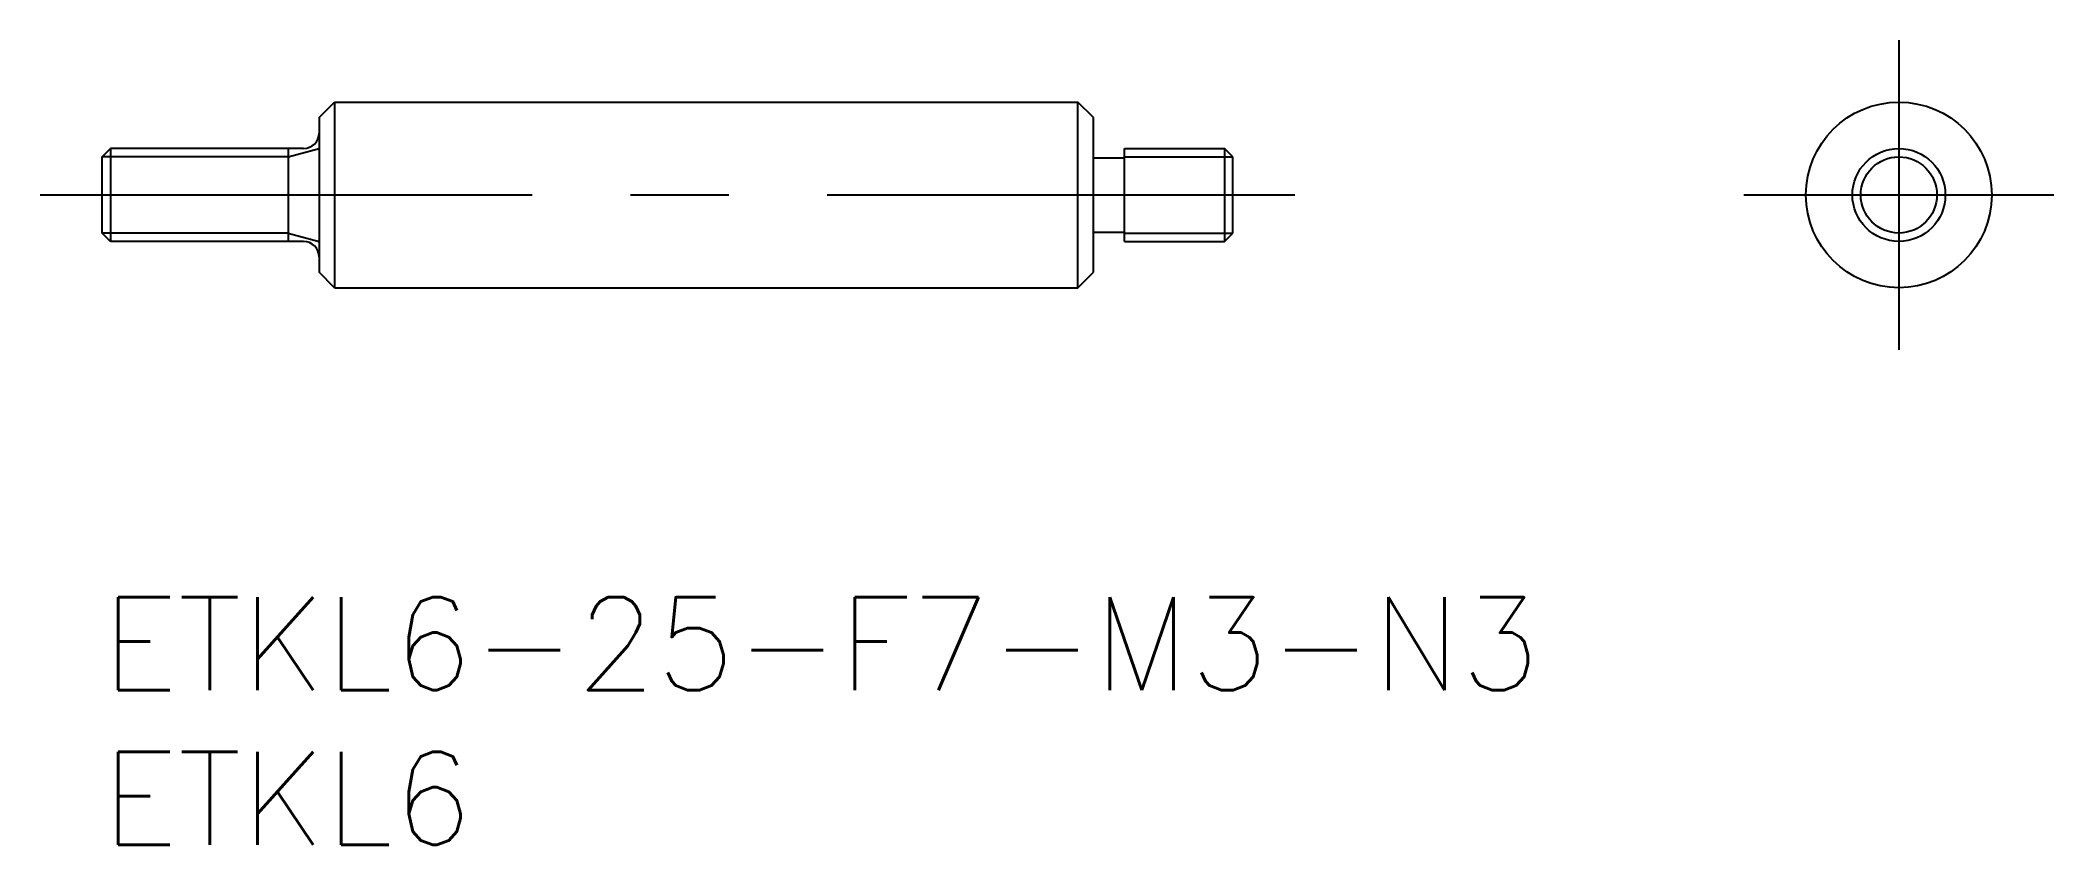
# Model space of a CAD drawing. Extents: x -2 to 63, y -8 to 18.
import ezdxf

# ---------------------------------------------------------------- set-up
doc = ezdxf.new("R2010")
doc.units = 0
doc.header["$LTSCALE"] = 0.5
doc.linetypes.add('CENTER', pattern=[50.8, 31.75, -6.35, 6.35, -6.35])
for name, color, linetype in [('MSM_CENTER', 1, 'CENTER'), ('MSM_CONTINUOUS', 7, 'CONTINUOUS'), ('MSM_NARROW', 5, 'CONTINUOUS'), ('MSM_PART_NUMBER', 7, 'CONTINUOUS')]:
    doc.layers.add(name, color=color, linetype=linetype)
doc.styles.get("Standard").update_dxf_attribs({"font": 'txt.shx', "height": 3, "bigfont": 'bigfont.shx'})

# ---------------------------------------------------------------- blocks, each defined once
blk = doc.blocks.new('*U4')
at = {"layer": 'MSM_PART_NUMBER'}
blk.add_text('ETKL6-25-F7-M3-N3', height=3, dxfattribs=at).set_placement((0, -3))
blk = doc.blocks.new('*U5')
at = {"layer": 'MSM_PART_NUMBER'}
blk.add_text('ETKL6', height=3, dxfattribs=at).set_placement((0, -8))

msp = doc.modelspace()

# ---------------------------------------------------------------- linework, layer by layer
at = {"layer": 'MSM_CENTER'}
for p, q in [((58.001, 18), (58.001, 8)), ((-2, 13), (38.5, 13)), ((53.001, 13), (63.001, 13))]:
    msp.add_line(p, q, dxfattribs=at)
at = {"layer": 'MSM_CONTINUOUS'}
for p, q in [((7, 15.5), (7.5, 16)), ((7.5, 16), (31.5, 16)), ((7.5, 16), (7.5, 10)), ((32, 15.5), (31.5, 16)), ((31.5, 10), (31.5, 16)), ((7, 15.5), (7, 10.5)), ((32, 10.5), (32, 15.5)), ((0, 14.229), (0.271, 14.5)), ((0.271, 14.5), (0.271, 11.5)), ((6.5, 14.5), (0.271, 14.5)), ((6, 14.5), (6, 11.5)), ((33, 14.5), (36.229, 14.5)), ((33, 11.5), (33, 14.5)), ((36.5, 14.229), (36.229, 14.5)), ((36.229, 14.5), (36.229, 11.5)), ((0, 11.77), (0, 14.229)), ((32, 14.2), (33, 14.2)), ((36.5, 11.77), (36.5, 14.229)), ((0.271, 11.5), (0, 11.77)), ((32, 11.8), (33, 11.8)), ((36.229, 11.5), (36.5, 11.77)), ((6.5, 11.5), (0.271, 11.5)), ((33, 11.5), (36.229, 11.5)), ((7.5, 10), (7, 10.5)), ((31.5, 10), (32, 10.5)), ((7.5, 10), (31.5, 10))]:
    msp.add_line(p, q, dxfattribs=at)
for radius in [3, 1.5]:
    msp.add_circle((58.001, 13), radius, dxfattribs=at)
for centre, start, end in [((6.5, 15), 270, 0), ((6.5, 11), 0, 90)]:
    msp.add_arc(centre, 0.5, start, end, dxfattribs=at)
at = {"layer": 'MSM_NARROW'}
for p, q in [((6, 14.229), (7, 14.5)), ((6, 14.229), (0, 14.229)), ((33, 14.229), (36.5, 14.229)), ((6, 11.77), (0, 11.77)), ((6, 11.77), (7, 11.5)), ((33, 11.77), (36.5, 11.77))]:
    msp.add_line(p, q, dxfattribs=at)
msp.add_circle((58.001, 13), 1.23, dxfattribs=at)

# ---------------------------------------------------------------- block references
at = {"layer": 'MSM_CONTINUOUS'}
for name in ['*U4', '*U5']:
    msp.add_blockref(name, (0, 0), dxfattribs=at)

doc.saveas('drawing.dxf')
